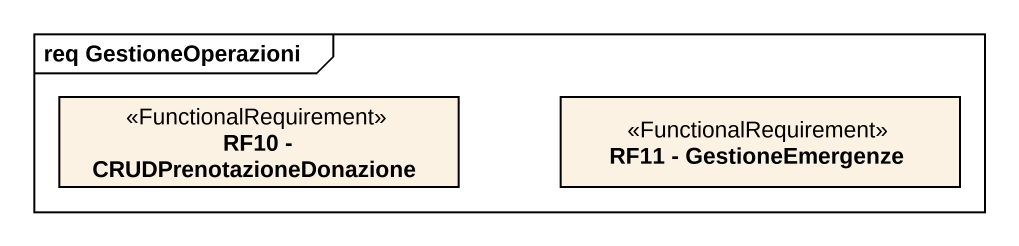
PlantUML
@startuml
mainframe req GestioneOperazioni
hide circle
hide empty members
class "RF10 - CRUDPrenotazioneDonazione" as RF10_CRUDPrenotazioneDonazio <<FunctionalRequirement>>
class "RF11 - GestioneEmergenze" as RF11_GestioneEmergenze <<FunctionalRequirement>>
@enduml
